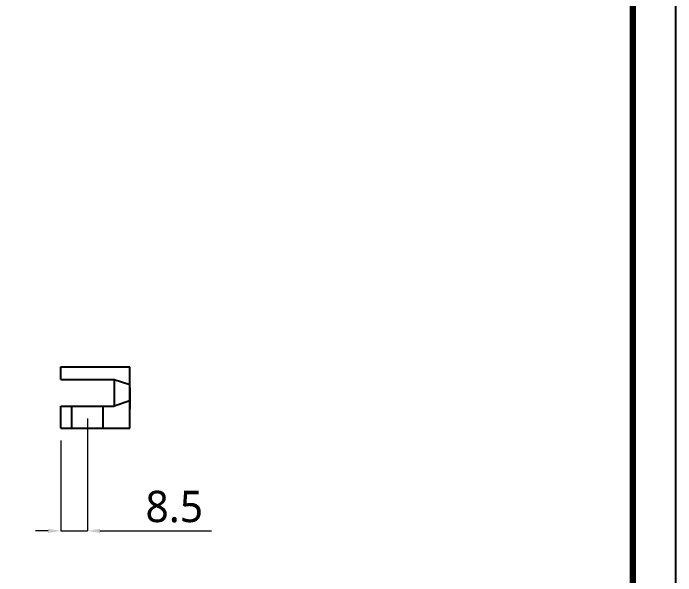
# Model space of a CAD drawing. Extents: x 16295159345 to 16296660660, y -37409619871 to -37408926496.
# Drawn here: x 16295159979.7 to 16295160191, y -37408926855.1 to -37408926675.7 of the extents above; entities that cross this region are included whole.
import ezdxf

# ---------------------------------------------------------------- set-up
doc = ezdxf.new("R2010")
doc.units = 0
doc.header["$LTSCALE"] = 10
doc.header["$MEASUREMENT"] = 0
doc.header["$PDMODE"] = 3
doc.header["$PDSIZE"] = -10
doc.linetypes.add('HIDDEN2', pattern=[4.7625, 3.175, -1.5875])
doc.layers.get('0').update_dxf_attribs({"linetype": 'CONTINUOUS'})
doc.layers.get('DEFPOINTS').update_dxf_attribs({"linetype": 'CONTINUOUS'})
doc.layers.add('BODY', color=7, linetype='CONTINUOUS')
doc.layers.add('Default', color=7, linetype='CONTINUOUS')
doc.styles.add('Daelim Dimension', font='')
doc.styles.get('Daelim Dimension').set_extended_font_data('NanumGothic')
doc.dimstyles.new('DEFAULT', dxfattribs={"dimscale": 2, "dimtxt": 2, "dimasz": 2, "dimexe": 0, "dimexo": 2, "dimgap": 1, "dimtad": 1, "dimdec": 1, "dimzin": 9, "dimdsep": 46, "dimtxsty": 'Daelim Dimension', "dimcen": 0.5, "dimclrd": 252, "dimclre": 252, "dimclrt": 3, "dimadec": 1, "dimazin": 0, "dimtfac": 1, "dimtdec": 1, "dimtix": 1, "dimtmove": 0, "dimatfit": 3, "dimfxl": 1, "dimtolj": 1, "dimtzin": 1, "dimlwd": 9, "dimlwe": 9, "dimarcsym": 0})

# ---------------------------------------------------------------- blocks, each defined once
blk = doc.blocks.new('*D7')
at = {"layer": 'Default', "color": 5, "lineweight": 9, "transparency": 16777216}
for p, q in [((16295160003.31772, -37408926805.00885), (16295160003.31772, -37408926840.831657)), ((16295159994.81772, -37408926812.00885), (16295159994.81772, -37408926840.831657)), ((16295159990.81772, -37408926840.831657), (16295159986.81772, -37408926840.831657)), ((16295159994.81772, -37408926840.831657), (16295160003.31772, -37408926840.831657)), ((16295160007.31772, -37408926840.831657), (16295160042.94512, -37408926840.831657))]:
    blk.add_line(p, q, dxfattribs=at)
at = {"layer": 'Default', "color": 5, "transparency": 16777216}
for points in [[(16295159990.81772, -37408926840.164993), (16295159990.81772, -37408926841.498322), (16295159994.81772, -37408926840.831657)], [(16295160007.31772, -37408926840.164993), (16295160007.31772, -37408926841.498322), (16295160003.31772, -37408926840.831657)]]:
    blk.add_solid(points, dxfattribs=at)
at = {"layer": 'DEFPOINTS', "color": 0, "transparency": 16777216}
for p in [(16295160003.31772, -37408926801.00885), (16295159994.81772, -37408926808.00885), (16295159994.81772, -37408926840.831657)]:
    blk.add_point(p, dxfattribs=at)
at = {"layer": 'Default', "color": 7, "transparency": 16777216, "insert": (16295160031.045259, -37408926833.130653), "char_height": 10, "attachment_point": 5, "style": 'Daelim Dimension'}
blk.add_mtext('\\A1;8.5', dxfattribs=at)

msp = doc.modelspace()

# ---------------------------------------------------------------- linework, layer by layer
for p, q in [((16295159994.81772, -37408926792.50885), (16295159994.81772, -37408926788.50885)), ((16295159994.81772, -37408926788.50885), (16295160016.81772, -37408926788.50885)), ((16295160016.81772, -37408926808.00885), (16295160016.81772, -37408926788.50885)), ((16295159994.81772, -37408926792.50885), (16295160011.81772, -37408926792.50885)), ((16295160016.81772, -37408926795.108849), (16295160016.81772, -37408926801.807411)), ((16295159994.81772, -37408926808.00885), (16295159994.81772, -37408926801.00885)), ((16295159994.81772, -37408926801.00885), (16295160011.81772, -37408926801.00885)), ((16295159994.81772, -37408926808.00885), (16295160016.81772, -37408926808.00885))]:
    msp.add_line(p, q)
at = {"ltscale": 0.5}
msp.add_lwpolyline([(16295159344.667589, -37408927116.290787), (16295160190.96759, -37408927116.290787), (16295160190.96759, -37408926496.190781), (16295159344.667589, -37408926496.190781)], close=True, dxfattribs=at)
at = {"color": 5, "linetype": 'ByBlock', "lineweight": 200, "const_width": 1.95}
msp.add_lwpolyline([(16295159358.276239, -37408927089.738663), (16295160177.276239, -37408927089.738663), (16295160177.276239, -37408926510.588654), (16295159358.276239, -37408926510.588654)], close=True, dxfattribs=at)
at = {"layer": 'BODY', "ltscale": 0.7}
for p, q in [((16295160011.81772, -37408926792.50885), (16295160011.81772, -37408926801.00885)), ((16295160011.81772, -37408926794.00885), (16295160011.81772, -37408926800.00885))]:
    msp.add_line(p, q, dxfattribs=at)
at = {"layer": 'BODY', "linetype": 'HIDDEN2', "ltscale": 0.7}
for p, q in [((16295159998.31772, -37408926808.00885), (16295159998.31772, -37408926801.00885)), ((16295160008.31772, -37408926808.00885), (16295160008.31772, -37408926801.00885))]:
    msp.add_line(p, q, dxfattribs=at)
at = {"layer": 'Default', "linetype": 'HIDDEN2'}
for p, q in [((16295160011.81772, -37408926792.50885), (16295160016.81772, -37408926794.158852)), ((16295160016.81772, -37408926799.358849), (16295160011.81772, -37408926801.00885))]:
    msp.add_line(p, q, dxfattribs=at)

# ---------------------------------------------------------------- dimensions: what is measured, and where the dimension line sits
at = {"layer": 'Default', "color": 5}
dim = msp.add_linear_dim(base=(16295159994.81772, -37408926840.831657), p1=(16295160003.31772, -37408926801.00885), p2=(16295159994.81772, -37408926808.00885), dimstyle='DEFAULT', override={"dimtxt": 5, "dimclrd": 5, "dimclre": 5, "dimclrt": 7}, dxfattribs=at)
dim.commit()
dim.dimension.update_dxf_attribs({"geometry": '*D7', "text_midpoint": (16295160031.045259, -37408926840.831657), "dimtype": 160})

doc.saveas('drawing.dxf')
